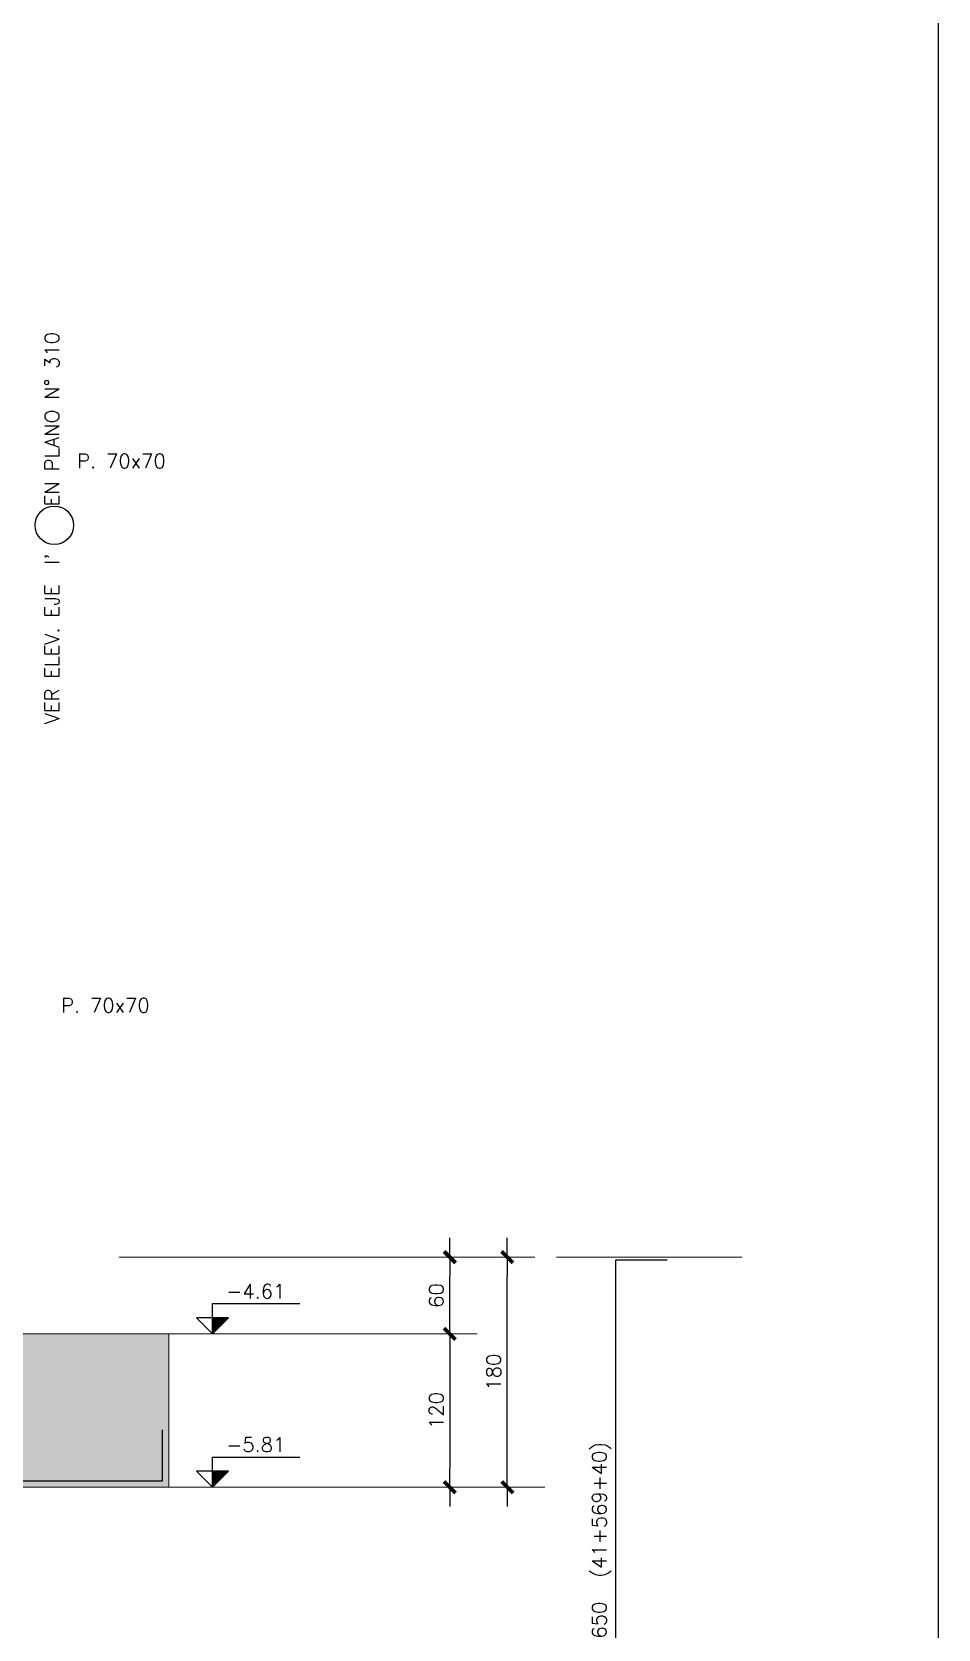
# Model space of a CAD drawing. Extents: x -10459 to 16942, y -13088 to 14608.
# Drawn here: x 4978 to 5687, y 1484 to 2734 of the extents above; entities that cross this region are included whole.
import ezdxf
from ezdxf.enums import TextEntityAlignment as Align

# ---------------------------------------------------------------- set-up
doc = ezdxf.new("R2010")
doc.units = 0
doc.header["$LTSCALE"] = 30
doc.header["$MEASUREMENT"] = 0
doc.linetypes.add("EJE1-1'$0$RLE-PROYECCION", pattern=[0.71438, 0.47625, -0.23813])
doc.layers.get('0').update_dxf_attribs({"linetype": 'CONTINUOUS'})
doc.layers.add("EJE1-1'$0$RLA-ACHURADO", color=30, linetype="EJE1-1'$0$RLE-PROYECCION", lineweight=15, transparency=0.7)
for name, color, linetype, lineweight in [("EJE1-1'$0$RLA-CONTORNO", 30, 'CONTINUOUS', 15), ("EJE1-1'$0$RLA-NIVEL-1", 1, 'CONTINUOUS', 9), ("EJE1-1'$0$RLA-TEXTOS-1", 9, 'CONTINUOUS', 9)]:
    doc.layers.add(name, color=color, linetype=linetype, lineweight=lineweight)
for name, color, linetype in [("EJE1-1'$0$RLA-COTAS1", 2, 'CONTINUOUS'), ("EJE1-1'$0$RLA-FE", 7, 'CONTINUOUS'), ("EJE1-1'$0$RLA-TEXTOS-FE", 9, 'CONTINUOUS'), ('RLA-FORMATO', 7, 'CONTINUOUS')]:
    doc.layers.add(name, color=color, linetype=linetype)
doc.styles.add("EJE1-1'$0$RomanS", font='romans.shx', dxfattribs={"height": 11.25})
doc.dimstyles.new("EJE1-1'$0$ING-50", dxfattribs={"dimscale": 50, "dimtxt": 0.27, "dimasz": 0.3, "dimexe": 0, "dimexo": 0, "dimgap": 0.1, "dimtad": 1, "dimdec": 1, "dimzin": 12, "dimdsep": 46, "dimtxsty": "EJE1-1'$0$RomanS", "dimblk": "EJE1-1'$0$TICK1", "dimblk1": "EJE1-1'$0$TICK1", "dimblk2": "EJE1-1'$0$TICK1", "dimcen": 0.09, "dimclrd": 2, "dimclre": 1, "dimclrt": 3, "dimadec": 0, "dimazin": 0, "dimtfac": 1, "dimtdec": 0, "dimtix": 1, "dimtmove": 2, "dimatfit": 3, "dimldrblk": "EJE1-1'$0$TICK1", "dimfxl": 0, "dimfxlon": 1, "dimtolj": 1, "dimtzin": 0, "dimarcsym": 0})

# ---------------------------------------------------------------- blocks, each defined once
blk = doc.blocks.new("EJE1-1'$0$TICK1")
at = {"color": 2}
for points in [[(0, 0), (-1, 0)], [(0, 0), (1, 0)]]:
    blk.add_lwpolyline(points, dxfattribs=at)
at = {"color": 2, "const_width": 0.2}
blk.add_lwpolyline([(-0.3, -0.3), (0.3, 0.3)], dxfattribs=at)
blk = doc.blocks.new("EJE1-1'$0$DIMBLOCK20-EJE 1-1_")
at = {"layer": "EJE1-1'$0$RLA-COTAS1", "color": 2, "lineweight": -2, "transparency": 16777216}
blk.add_line((2469.7, -476), (2469.7, -566), dxfattribs=at)
at = {"layer": "EJE1-1'$0$RLA-COTAS1", "color": 2, "lineweight": -2, "transparency": 16777216, "xscale": 15, "yscale": 15, "zscale": 15}
for p, rotation in [((2469.7, -461), 90), ((2469.7, -581), 270)]:
    blk.add_blockref("EJE1-1'$0$TICK1", p, dxfattribs=dict(at, rotation=rotation))
at = {"layer": "EJE1-1'$0$RLA-COTAS1", "color": 3, "transparency": 16777216, "insert": (2459.1, -521), "char_height": 11.25, "attachment_point": 5, "rotation": 90, "style": "EJE1-1'$0$RomanS"}
blk.add_mtext('\\A1;120', dxfattribs=at)
blk = doc.blocks.new('*D42')
at = {"layer": "EJE1-1'$0$RLA-COTAS1", "color": 2, "lineweight": -2, "transparency": 16777216}
blk.add_line((2469.7, -446), (2469.7, -416), dxfattribs=at)
at = {"layer": "EJE1-1'$0$RLA-COTAS1", "color": 2, "lineweight": -2, "transparency": 16777216, "xscale": 15, "yscale": 15, "zscale": 15}
for p, rotation in [((2469.7, -401), 90), ((2469.7, -461), 270)]:
    blk.add_blockref("EJE1-1'$0$TICK1", p, dxfattribs=dict(at, rotation=rotation))
at = {"layer": "EJE1-1'$0$RLA-COTAS1", "color": 3, "transparency": 16777216, "insert": (2459.1, -431), "char_height": 11.25, "attachment_point": 5, "rotation": 90, "style": "EJE1-1'$0$RomanS"}
blk.add_mtext('\\A1;60', dxfattribs=at)
blk = doc.blocks.new('*D43')
at = {"layer": "EJE1-1'$0$RLA-COTAS1", "color": 2, "lineweight": -2, "transparency": 16777216}
blk.add_line((2514.7, -566), (2514.7, -416), dxfattribs=at)
at = {"layer": "EJE1-1'$0$RLA-COTAS1", "color": 2, "lineweight": -2, "transparency": 16777216, "xscale": 15, "yscale": 15, "zscale": 15}
for p, rotation in [((2514.7, -401), 90), ((2514.7, -581), 270)]:
    blk.add_blockref("EJE1-1'$0$TICK1", p, dxfattribs=dict(at, rotation=rotation))
at = {"layer": "EJE1-1'$0$RLA-COTAS1", "color": 3, "transparency": 16777216, "insert": (2504.1, -491), "char_height": 11.25, "attachment_point": 5, "rotation": 90, "style": "EJE1-1'$0$RomanS"}
blk.add_mtext('\\A1;180', dxfattribs=at)
blk = doc.blocks.new("EJE1-1'$0$nivel-el")
blk.add_hatch(color=1).paths.add_polyline_path([(0, 0), (12.5, 12.5), (0, 12.5)])
at = {"color": 3}
blk.add_lwpolyline([(0, 0), (12.5, 12.5), (-12.5, 12.5), (0, 0), (0, 23.61), (68.35, 23.61)], dxfattribs=at)
blk.add_lwpolyline([(0, 0), (12.5, 12.5), (0, 12.5), (0, 0)])
at = {"color": 3, "style": "EJE1-1'$0$RomanS", "flags": 4}
blk.add_attdef('%%P0.00', text='', height=11.25, dxfattribs=at).set_placement((33.96, 27.67), align=Align.CENTER)
blk = doc.blocks.new('*U78')
at = {"layer": "EJE1-1'$0$RLA-FE"}
for p, q in [((1110, 0), (1110, 40)), ((0, 0), (0, 0)), ((0, 0), (1028.2, 0)), ((1028.2, 0), (1078.2, 0)), ((1078.2, 0), (1110, 0))]:
    blk.add_line(p, q, dxfattribs=at)
at = {"layer": "EJE1-1'$0$RLA-FE", "color": 3, "style": "EJE1-1'$0$RomanS", "flags": 8}
for tag, p in [('F=', (463.4, -25.3)), ('NUM', (477.8, -25.3))]:
    blk.add_attdef(tag, text='', height=11.2, dxfattribs=at).set_placement(p, align=Align.RIGHT)
at = {"layer": "EJE1-1'$0$RLA-FE", "color": 3, "style": "EJE1-1'$0$RomanS"}
for tag, p, flags in [('PHI', (481.7, -25.1), 12), ('DIAM', (491.6, -25.3), 12), ('MINUS', (513.6, -25.3), 13), ('MARK', (527, -25.3), 13), ('TEXTO_FE1', (530.3, -25.3), 8), ('TEXTO_FE2', (597.8, -25.3), 8), ('TIPO', (553.8, -57.9), 13), ('NVECES', (539.9, -76.9), 13), ('NUMFE', (543.9, -96.6), 13), ('CAPA', (552.1, -115.7), 13), ('DESPLAZA', (277.2, -134.2), 13), ('ESPACIO', (283.2, -152.5), 13), ('CANT', (297.1, -171.3), 13)]:
    blk.add_attdef(tag, p, '', height=11.2, dxfattribs=dict(at, flags=flags))
blk = doc.blocks.new('*U313')
at = {"layer": "EJE1-1'$0$RLA-FE"}
for p, q in [((0, -41), (0, 0)), ((0, 0), (487.2, 0)), ((487.2, 0), (537.2, 0)), ((537.2, 0), (569, 0)), ((569, 0), (569, -40))]:
    blk.add_line(p, q, dxfattribs=at)
at = {"layer": "EJE1-1'$0$RLA-FE", "color": 2}
blk.add_circle((169.8, 13.8), 12.5, dxfattribs=at)
at = {"layer": "EJE1-1'$0$RLA-FE", "color": 3, "style": "EJE1-1'$0$RomanS", "flags": 8}
blk.add_attdef('LIN_FE', text='', height=11.2, dxfattribs=at).set_placement((174.3, 7.6), align=Align.RIGHT)
at = {"layer": "EJE1-1'$0$RLA-FE", "color": 3, "style": "EJE1-1'$0$RomanS"}
for tag, p, flags in [('IGUAL', (182.8, 7.7), 14), ('PHI', (200.1, 7.7), 14), ('DIAM', (210.9, 7.4), 12), ('MINUS', (233, 7.4), 13), ('MARK', (246.4, 7.4), 13), ('TEXTO_FE1', (251.9, 7.4), 8), ('TEXTO_FE2', (320.4, 7.5), 8), ('TIPO', (292, -75.7), 13), ('NVECES', (278.4, -94.6), 13), ('NUMFE', (281.3, -114.4), 13), ('NUM', (292.2, -133.3), 13)]:
    blk.add_attdef(tag, p, '', height=11.2, dxfattribs=dict(at, flags=flags))
blk = doc.blocks.new("EJE1-1'")
at = {"layer": "EJE1-1'$0$RLA-ACHURADO"}
h = blk.add_hatch(dxfattribs=at)
h.set_pattern_fill('SAND - DENSE', color=256, style=0, pattern_type=2)
h.set_pattern_definition([(0, (-234.281, -2576.79), (20.32, 5.08), [1.676, -13.564, 1.676, -13.564, -81.28]), (0, (-234.281, -2576.79), (20.32, 5.08), [-30.48, 1.676, -28.804, 1.676, -13.564, -35.56]), (0, (-234.281, -2576.79), (20.32, 5.08), [-76.2, 1.676, -8.484, 1.676, -23.724]), (120, (-226.661, -2574.25), (-14.559409, 15.057636), [1.676, -13.564, 1.676, -13.564, -81.28]), (120, (-226.661, -2574.25), (-14.559409, 15.057636), [-30.48, 1.676, -28.804, 1.676, -13.564, -35.56]), (120, (-226.661, -2574.25), (-14.559409, 15.057636), [-76.2, 1.676, -8.484, 1.676, -23.724]), (240, (-224.121, -2564.09), (-5.760591, -20.137636), [1.676, -13.564, 1.676, -13.564, -81.28]), (240, (-224.121, -2564.09), (-5.760591, -20.137636), [-30.48, 1.676, -28.804, 1.676, -13.564, -35.56]), (240, (-224.121, -2564.09), (-5.760591, -20.137636), [-76.2, 1.676, -8.484, 1.676, -23.724])])
h.paths.add_polyline_path([(1430.33, -581), (2249.981, -581), (2249.981, -461), (805.481, -461), (805.481, -581)], flags=0)
at = {"layer": "EJE1-1'$0$RLA-CONTORNO"}
for p, q in [((2249.981, -461), (2115.481, -461)), ((2249.981, -581), (2249.981, -461)), ((405.481, -581), (2249.981, -581))]:
    blk.add_line(p, q, dxfattribs=at)
at = {"layer": "EJE1-1'$0$RLA-NIVEL-1"}
for p, q in [((2211.04, -401), (2536.15, -401)), ((2553.149, -401), (2698.259, -401)), ((2211.04, -461), (2491.15, -461)), ((2491.15, -461), (2356.401, -461)), ((2220.418, -581), (2543.965, -581)), ((2543.965, -581), (2357.964, -581))]:
    blk.add_line(p, q, dxfattribs=at)
at = {"layer": "EJE1-1'$0$RLA-TEXTOS-FE", "color": 2}
blk.add_circle((2160.404, 171.531), 15.07, dxfattribs=at)
ref = blk.add_blockref("EJE1-1'$0$nivel-el", (2284.073, -461))
ref.add_attrib('%%P0.00', '-4.61', dxfattribs={"color": 3, "height": 11.25, "style": "EJE1-1'$0$RomanS"}).set_placement((2318.033, -433.33), align=Align.CENTER)
ref = blk.add_blockref("EJE1-1'$0$nivel-el", (2284.073, -581))
ref.add_attrib('%%P0.00', '-5.81', dxfattribs={"color": 3, "height": 11.25, "style": "EJE1-1'$0$RomanS"}).set_placement((2318.033, -553.33), align=Align.CENTER)
at = {"layer": "EJE1-1'$0$RLA-FE"}
ref = blk.add_blockref('*U313', (2599.707, -972), dxfattribs=dict(at, rotation=90))
ref.add_attrib('DIAM', '16', (2592.262, -761.053), dxfattribs={"color": 3, "height": 11.25, "rotation": 90, "style": "EJE1-1'$0$RomanS"})
ref.add_attrib('LIN_FE', 'A', dxfattribs={"color": 3, "height": 11.25, "rotation": 90, "style": "EJE1-1'$0$RomanS"}).set_placement((2592.145, -797.721), align=Align.RIGHT)
ref.add_attrib('TEXTO_FE1', 'L=650', (2592.262, -720.11), dxfattribs={"color": 3, "height": 11.25, "rotation": 90, "style": "EJE1-1'$0$RomanS"})
ref.add_attrib('TEXTO_FE2', '(41+569+40)', (2592.244, -651.609), dxfattribs={"color": 3, "height": 11.25, "rotation": 90, "style": "EJE1-1'$0$RomanS"})
ref = blk.add_blockref('*U78', (1134.981, -576), dxfattribs=at)
ref.add_attrib('DIAM', '18', (1626.581, -601.298), dxfattribs={"color": 3, "height": 11.25, "style": "EJE1-1'$0$RomanS"})
ref.add_attrib('NUM', '2', dxfattribs={"color": 3, "height": 11.25, "style": "EJE1-1'$0$RomanS"}).set_placement((1612.83, -601.298), align=Align.RIGHT)
ref.add_attrib('TEXTO_FE1', 'L=1150', (1665.292, -601.298), dxfattribs={"color": 3, "height": 11.25, "style": "EJE1-1'$0$RomanS"})
ref.add_attrib('TEXTO_FE2', '(1110+40)', (1732.814, -601.28), dxfattribs={"color": 3, "height": 11.25, "style": "EJE1-1'$0$RomanS"})
ref.add_attrib('PHI', '%%C', (1616.725, -601.084), dxfattribs={"color": 3, "height": 11.25, "style": "EJE1-1'$0$RomanS"})
ref.add_attrib('F=', 'F=', dxfattribs={"color": 3, "height": 11.25, "style": "EJE1-1'$0$RomanS"}).set_placement((1598.421, -601.298), align=Align.RIGHT)
at = {"layer": "EJE1-1'$0$RLA-TEXTOS-1", "char_height": 11.25, "width": 129.81884, "attachment_point": 5, "line_spacing_factor": 0.983083, "style": "EJE1-1'$0$RomanS"}
for insert in [(2212.889, 221.913), (2200.35, -204.087)]:
    blk.add_mtext('P. 70x70', dxfattribs=dict(at, insert=insert))
at = {"layer": "EJE1-1'$0$RLA-TEXTOS-FE", "color": 9, "style": "EJE1-1'$0$RomanS"}
blk.add_text("VER ELEV. EJE  I'   EN PLANO N%%D 310", height=11.25, rotation=90, dxfattribs=at).set_placement((2164.117, 15.965))
at = {"layer": "EJE1-1'$0$RLA-COTAS1"}
for base, p1, p2, angle, picture, middle in [((2469.704, -401), (2464.704, -461), (2464.704, -401), 270, '*D42', (2459.079, -431)), ((2514.704, -401), (2509.704, -581), (2509.704, -401), 270, '*D43', (2504.079, -491)), ((2469.704, -581), (2464.704, -461), (2464.704, -581), 90, "EJE1-1'$0$DIMBLOCK20-EJE 1-1_", (2459.079, -521))]:
    dim = blk.add_linear_dim(base=base, p1=p1, p2=p2, angle=angle, dimstyle="EJE1-1'$0$ING-50", override={"dimexe": 0, "dimexo": 0, "dimdec": 1, "dimfxl": 0, "dimfxlon": 1}, dxfattribs=at)
    dim.commit()
    dim.dimension.update_dxf_attribs({"geometry": picture, "text_midpoint": middle})

msp = doc.modelspace()

# ---------------------------------------------------------------- linework, layer by layer
at = {"layer": 'RLA-FORMATO', "color": 6, "linetype": 'Continuous'}
msp.add_line((5686.9, 4123.1), (5686.9, 68.1), dxfattribs=at)

# ---------------------------------------------------------------- block references
msp.add_blockref("EJE1-1'", (2835.3, 2176.2))

doc.saveas('drawing.dxf')
